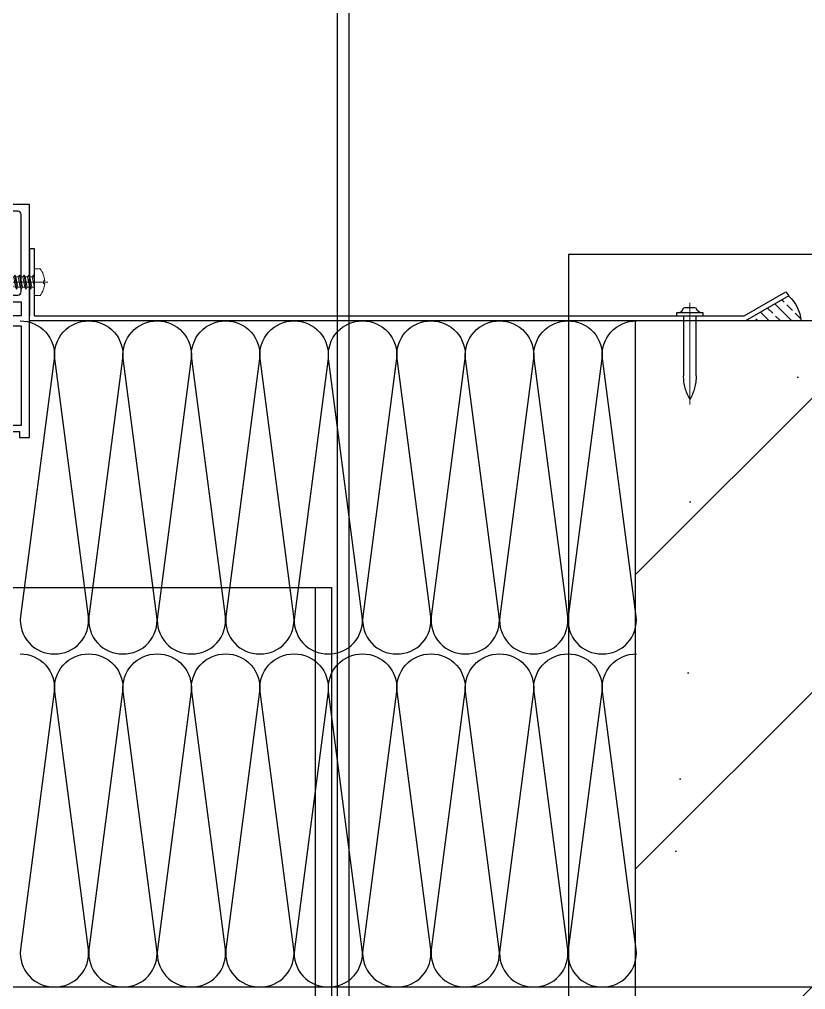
# Model space of a CAD drawing. Extents: x 6843040 to 15500510, y -6507076 to -4940511.
# Drawn here: x 7688093.2 to 7688329.3, y -6162984.7 to -6162693.3 of the extents above; entities that cross this region are included whole.
import ezdxf

# ---------------------------------------------------------------- set-up
doc = ezdxf.new("R2010")
doc.units = 0
doc.header["$LTSCALE"] = 1000
doc.header["$MEASUREMENT"] = 0
for name, pattern in [('CENTER', [50.800000000000004, 31.75, -6.35, 6.35, -6.35]), ('CONTINOUS', [0]), ('DOTE', [2.4200000000000004, 2, -0.2, 0.02, -0.2]), ('HIDDEN', [0.375, 0.25, -0.125])]:
    doc.linetypes.add(name, pattern=pattern)
for name, color, linetype, lineweight in [('002CEN', 1, 'CENTER', 13), ('003DOT', 253, 'HIDDEN', 13), ('009CON', 6, 'CONTINOUS', 15)]:
    doc.layers.add(name, color=color, linetype=linetype, lineweight=lineweight)
for name, color, linetype in [('DOTE', 8, 'DOTE'), ('E_LINE_1', 1, 'Continuous'), ('GC', 3, 'Continuous'), ('LT-dim 1', 3, 'Continuous'), ('LT-dim 10', 253, 'Continuous'), ('LT-dim 5', 3, 'Continuous'), ('LT-dim 50', 253, 'Continuous'), ('LT-dim 8', 253, 'Continuous'), ('LT-Fill-玻璃1', 14, 'Continuous'), ('LT-中线', 6, 'Continuous'), ('LT-铝板', 31, 'Continuous'), ('PUB_HATCH', 8, 'Continuous'), ('实体', 7, 'Continuous'), ('批荡层', 213, 'Continuous'), ('紧固件', 40, 'Continuous')]:
    doc.layers.add(name, color=color, linetype=linetype)

# ---------------------------------------------------------------- blocks, each defined once
blk = doc.blocks.new('LT-BLK-20240603163343', base_point=(-3102913.412890759, 295840.9490596681))
at = {"layer": 'GC', "color": 8, "linetype": 'HIDDEN', "ltscale": 50}
for p, q in [((-3102878.382199378, 295987.9445893046), (-3103047.382199377, 295987.9445893014)), ((-3103047.382199377, 295987.9445892986), (-3103047.382199377, 295660.9490596829)), ((-3103042.382199377, 295987.9445892986), (-3103042.382199377, 295660.9490596829))]:
    blk.add_line(p, q, dxfattribs=at)
blk = doc.blocks.new('*U255')
at = {"layer": '002CEN', "ltscale": 5}
blk.add_line((-4.054319021158257, 1.989519660128281e-13), (10.54217069582398, 1.989519660128281e-13), dxfattribs=at)
at = {"layer": '003DOT', "ltscale": 5}
for p, q in [((-3.552713678800501e-14, 4.000000000000197), (-6.394884621840902e-14, 1.750000000000199)), ((-6.394884621840902e-14, 1.750000000000199), (-1.20792265079217e-13, -2.309999999999803)), ((-1.20792265079217e-13, 1.689951005760705), (0.6198573119681257, -1.549999999999798)), ((-3.552713678800501e-14, 4.405364961712621e-13), (0.2965411612219029, -2.109999999999815)), ((0.1999999999999247, 1.550000000000196), (0.7801426880317806, 1.550000000000182)), ((0.7801426880317806, 1.550000000000182), (1.103458838777946, 2.110000000000113)), ((0.7801426880317806, 1.550000000000182), (1.373225010475686, -1.549999999999798)), ((1.103458838778003, 2.110000000000198), (1.696541161221909, -2.109999999999815)), ((1.103458838777946, 2.110000000000113), (1.426774989524084, 1.550000000000196)), ((1.426774989524084, 1.550000000000182), (2.019857311968131, -1.549999999999798)), ((1.426774989524084, 1.550000000000196), (2.180142688031815, 1.550000000000196)), ((2.180142688031815, 1.550000000000196), (2.503458838777952, 2.110000000000113)), ((2.180142688031786, 1.550000000000182), (2.773225010475691, -1.549999999999798)), ((2.503458838778009, 2.110000000000198), (3.096541161221914, -2.109999999999815)), ((2.503458838777952, 2.110000000000113), (2.82677498952409, 1.550000000000182)), ((2.82677498952409, 1.550000000000182), (3.419857311968137, -1.549999999999798)), ((2.82677498952409, 1.550000000000182), (3.58014268803182, 1.550000000000196)), ((3.58014268803182, 1.550000000000196), (3.903458838777958, 2.110000000000113)), ((3.580142688031792, 1.550000000000182), (4.173225010475697, -1.549999999999798)), ((3.903458838778015, 2.110000000000198), (4.49654116122192, -2.109999999999815)), ((3.903458838777958, 2.110000000000113), (4.226774989524095, 1.550000000000182)), ((4.226774989524095, 1.550000000000182), (4.819857311968143, -1.549999999999798)), ((4.226774989524095, 1.550000000000182), (4.980142688031826, 1.550000000000196)), ((4.980142688031826, 1.550000000000196), (5.303458838777964, 2.110000000000113)), ((4.980142688031798, 1.550000000000182), (5.573225010475703, -1.549999999999798)), ((5.30345883877802, 2.110000000000198), (5.896541161221926, -2.109999999999815)), ((5.303458838777964, 2.110000000000113), (5.626774989524101, 1.550000000000182)), ((5.626774989524101, 1.550000000000182), (6.219857311968152, -1.549999999999798)), ((5.626774989524101, 1.550000000000182), (5.75796897832128, 1.550000000000196)), ((5.75796897832128, 1.550000000000196), (6.472600264496744, 1.253990029170197)), ((6.472600264496744, 1.253990029170197), (6.75501637345911, 1.743149078768994)), ((6.472600264496688, 1.253990029170225), (6.935613691095593, -1.062203588311888)), ((6.75501637345911, 1.743149078768994), (7.218029800058016, -1.551362637910714)), ((6.75501637345911, 1.743149078768994), (7.214966670336278, 0.946491795621327)), ((7.214966670336278, 0.946491795621327), (7.677980096935354, -0.7547053547629332)), ((7.214966670336278, 0.946491795621327), (7.959137419201934, 0.6382461787198395)), ((7.959137419201934, 0.6382461787198395), (8.241553528164356, 1.127405228318665)), ((7.959137419201905, 0.6382461787198537), (8.258597611268666, -0.5142057057746854)), ((8.241553528164356, 1.127405228318665), (8.541013720231117, -1.003364755373511)), ((8.241553528164356, 1.127405228318665), (8.701503825041524, 0.3307479451709128)), ((8.701503825041524, 0.3307479451709412), (9.000964017108512, -0.2067074722256024)), ((8.701503825041524, 0.3307479451709128), (9.499999999999943, 1.4210854715202e-13)), ((9.499999999999943, 1.4210854715202e-13), (9.000964017108512, -0.2067074722256024)), ((-1.20792265079217e-13, -2.309999999999803), (-1.20792265079217e-13, -3.999999999999801)), ((0.2965411612218745, -2.1099999999998), (0.1999999999998678, -2.1099999999998)), ((0.6198573119681257, -1.549999999999798), (0.2965411612218745, -2.1099999999998)), ((1.373225010475686, -1.549999999999798), (0.6198573119681257, -1.549999999999798)), ((1.696541161221909, -2.109999999999786), (1.373225010475686, -1.549999999999798)), ((2.019857311968131, -1.549999999999798), (1.696541161221909, -2.109999999999786)), ((2.77322501047572, -1.549999999999812), (2.019857311968131, -1.549999999999798)), ((3.096541161221914, -2.109999999999786), (2.77322501047572, -1.549999999999812)), ((3.419857311968137, -1.549999999999798), (3.096541161221914, -2.109999999999786)), ((4.173225010475726, -1.549999999999798), (3.419857311968137, -1.549999999999798)), ((4.49654116122192, -2.109999999999786), (4.173225010475726, -1.549999999999798)), ((4.819857311968143, -1.549999999999798), (4.49654116122192, -2.109999999999786)), ((5.573225010475731, -1.549999999999812), (4.819857311968143, -1.549999999999798)), ((5.896541161221926, -2.109999999999786), (5.573225010475731, -1.549999999999812)), ((6.219857311968152, -1.549999999999798), (5.896541161221926, -2.109999999999786)), ((6.935613691095593, -1.062203588311903), (6.185942131896716, -1.372727715457444)), ((6.185942131896716, -1.372727715457444), (6.219857311968152, -1.549999999999798)), ((7.218029800058016, -1.551362637910714), (6.935613691095593, -1.062203588311903)), ((7.677980096935382, -0.754705354762848), (7.218029800058016, -1.551362637910714)), ((8.258597611268666, -0.5142057057746854), (7.677980096935382, -0.754705354762848)), ((8.541013720231117, -1.003364755373511), (8.258597611268666, -0.5142057057746854)), ((9.000964017108512, -0.2067074722256024), (8.541013720231117, -1.003364755373511))]:
    blk.add_line(p, q, dxfattribs=at)
for centre, start, end in [((0.1999999999999318, 1.750000000000192), 179.999999999998, 269.999999999998), ((0.1999999999998749, -2.309999999999796), 90.00000000000203, 180.000000000002)]:
    blk.add_arc(centre, 0.1999999999999957, start, end, dxfattribs=at)
at = {"layer": '009CON'}
for p, q in [((-1.723475382979849, 4.000000000000197), (-3.552713678800501e-14, 4.000000000000197)), ((-2.700000000000053, 0.4000000000002188), (-3.087680633323494, 0.4000000000002188)), ((-2.700000000000053, -0.3999999999998067), (-2.700000000000053, 0.4000000000002188)), ((-3.087680633323494, -0.3999999999998067), (-2.700000000000053, -0.3999999999998067)), ((-1.20792265079217e-13, -3.999999999999801), (-1.723475382979849, -3.999999999999801))]:
    blk.add_line(p, q, dxfattribs=at)
for centre, radius, start, end in [((3.399999999999938, 1.882938249764265e-13), 6.499999999999996, 142.0201275551479, 176.4718766587116), ((3.399999999999942, 2.060573933704291e-13), 6.499999999999999, 183.5281233412879, 217.9798724448521)]:
    blk.add_arc(centre, radius, start, end, dxfattribs=at)
blk = doc.blocks.new('LT-BLK-20230218091845', base_point=(395239.0870920994, 252820.6931667216))
at = {"layer": 'LT-Fill-玻璃1'}
h = blk.add_hatch(dxfattribs=at)
h.set_pattern_fill('ANSI33', color=8, scale=0.75, style=0)
h.set_pattern_definition([(45, (0, 0), (-3.367596045400933, 3.367596045400933), []), (45, (3.3675975, 0), (-3.367596045400933, 3.367596045400933), [2.38125, -1.190625])])
edge = h.paths.add_edge_path()
edge.add_line((395239.0870920995, 252820.6931667213), (395252.0774720158, 252813.1931673797))
edge.add_arc((395244.3931078882, 252821.7790310139), 11.52243491589128, 311.8286027163969, 333.210536880252)
edge.add_arc((395244.3931078868, 252821.7790310151), 11.5224349176311, 333.2105368778266, 354.5924710384851)
edge.add_line((395255.8642632413, 252820.6931667213), (395239.0870920995, 252820.6931667213))
at = {"layer": 'LT-dim 5'}
blk.add_arc((395244.3931078864, 252821.7790310152), 11.52243491803174, 311.8286027185239, 354.5924710385319, dxfattribs=at)
blk = doc.blocks.new('LT-BLK-20240528163730', base_point=(-326528.041295993, 67956.2288645505))
at = {"layer": 'LT-中线'}
for p, q in [((-326529.3292597717, 67957.08914607074), (-326536.8292591135, 67944.09876615429)), ((-326535.3292591935, 67943.66857168314), (-326528.041295993, 67956.2288645505)), ((-326528.041295993, 67956.2288645505), (-326529.3292597717, 67957.08914607074)), ((-326536.8292591936, 67944.0987660157), (-326536.8292591936, 67911.33901212143)), ((-326535.3292591936, 67911.33901212143), (-326535.3292591936, 67943.66857168308))]:
    blk.add_line(p, q, dxfattribs=at)
at = {"layer": 'LT-Fill-玻璃1', "rotation": 90.00000000172149}
blk.add_blockref('LT-BLK-20230218091845', (-326536.8292591136, 67944.00837725072), dxfattribs=at)
blk = doc.blocks.new('sd425')
at = {"layer": '实体', "color": 1, "linetype": 'CENTER', "lineweight": 18}
blk.add_line((-0.04871903290131741, 3.919735350630617), (-0.04871903290131741, -26.61543915394304), dxfattribs=at)
at = {"layer": '紧固件', "color": 40}
blk.add_lwpolyline([(3.999196224301613, 0), (-3.999196224302068, 0), (-3.999196224302068, 0.9847774869713248), (3.999196224301613, 0.9847774869713248)], close=True, dxfattribs=at)
blk.add_lwpolyline([(-3.499196862180725, 0.9847774869713248, 0.3424338655934447), (-2.045032946706215, 2.106657444610164, -0.3502208192078309), (-1.560311641547742, 2.475888729230292), (1.566701022911275, 2.475888729230292, -0.3419987131197174), (2.050224319064, 2.100115896151237, 0.3485554434816476), (3.500794207520812, 0.9847774869713248)], format="xyb", dxfattribs=at)
at = {"layer": '紧固件', "color": 40, "linetype": 'HIDDEN', "ltscale": 2}
blk.add_lwpolyline([(1.86725199659395, 0), (1.86725199659395, -17.99662005964638, -0.1316415762669058), (-0.04392699687832646, -24.99357617320015, -0.1315314132238364), (-1.932731718799914, -17.99662005964615), (-1.932743155576645, 0)], format="xyb", dxfattribs=at)
blk = doc.blocks.new('LT-BLK-20240528163734', base_point=(-326528.041295993, 67956.2288645505))
at = {"rotation": 270}
blk.add_blockref('sd425', (-326535.3292591936, 67927.35857025624), dxfattribs=at)
at = {"layer": 'LT-dim 50'}
blk.add_blockref('LT-BLK-20240528163730', (-326528.041295993, 67956.2288645505), dxfattribs=at)
blk = doc.blocks.new('LT-BLK-20240910160700', base_point=(-5089123.43131763, -205701.589336378))
at = {"layer": 'LT-铝板'}
for points in [[(-5089076.93131763, -205700.089336378), (-5089076.93131763, -205695.839336378), (-5089120.93131763, -205695.839336378), (-5089120.93131763, -205700.089336378), (-5089116.93131763, -205700.089336378), (-5089116.93131763, -205703.089336378), (-5089120.93131763, -205703.089336378), (-5089120.93131763, -205732.9893363779), (-5089117.831317631, -205732.9893363782, -0.9999999999999999), (-5089117.831317631, -205734.789336378), (-5089120.43131763, -205734.789336378), (-5089120.43131763, -205736.589336378), (-5089123.43131763, -205736.589336378), (-5089123.43131763, -205666.589336378), (-5089063.43131763, -205666.589336378), (-5089063.43131763, -205669.839336378), (-5089064.63131763, -205669.839336378), (-5089064.63131763, -205668.789336378), (-5089067.63131763, -205668.789336378), (-5089067.63131763, -205674.3893363781), (-5089064.63131763, -205674.3893363781), (-5089064.63131763, -205673.339336378), (-5089063.43131763, -205673.339336378), (-5089063.43131763, -205687.089336378), (-5089063.43131763, -205687.089336378), (-5089063.43131763, -205690.089336378), (-5089063.43131763, -205690.089336378), (-5089063.43131763, -205692.339336378), (-5089063.93131763, -205692.339336378), (-5089063.93131763, -205695.339336378), (-5089063.43131763, -205695.339336378), (-5089063.43131763, -205698.339336378), (-5089066.43131763, -205698.339336378), (-5089066.43131763, -205696.339336378), (-5089073.43131763, -205696.339336378, 0.414213562373095), (-5089074.43131763, -205697.339336378), (-5089074.43131763, -205705.839336378, 0.414213562373095), (-5089073.43131763, -205706.839336378), (-5089066.43131763, -205706.839336378), (-5089066.43131763, -205704.839336378), (-5089063.43131763, -205704.839336378), (-5089063.43131763, -205707.839336378), (-5089063.93131763, -205707.839336378), (-5089063.93131763, -205710.839336378), (-5089063.43131763, -205710.839336378), (-5089063.43131763, -205729.839336378), (-5089064.63131763, -205729.839336378), (-5089064.63131763, -205728.789336378), (-5089067.63131763, -205728.789336378), (-5089067.63131763, -205734.3893363781), (-5089064.63131763, -205734.3893363781), (-5089064.63131763, -205733.339336378), (-5089063.43131763, -205733.339336378), (-5089063.43131763, -205736.589336378), (-5089069.43131763, -205736.589336378), (-5089069.43131763, -205734.789336378), (-5089072.03131763, -205734.789336378, -0.9999999999999999), (-5089072.03131763, -205732.9893363782), (-5089069.43131763, -205732.9893363779), (-5089069.43131763, -205728.089336378, -0.4142135623730951), (-5089067.93131763, -205726.589336378), (-5089066.43131763, -205726.589336378), (-5089066.43131763, -205710.339336378, 0.414213562373095), (-5089067.43131763, -205709.339336378), (-5089075.93131763, -205709.339336378, -0.4142135623732948), (-5089076.93131763, -205708.339336378), (-5089076.93131763, -205703.089336378), (-5089080.93131763, -205703.089336378), (-5089080.93131763, -205700.089336378)], [(-5089120.93131763, -205692.839336378), (-5089120.93131763, -205669.589336378, -0.414213562373095), (-5089119.93131763, -205668.589336378), (-5089069.63131763, -205668.589336378), (-5089069.63131763, -205675.089336378, 0.4142135623757146), (-5089068.13131763, -205676.589336378), (-5089066.43131763, -205676.589336378), (-5089066.43131763, -205692.339336378, -0.4142135623739082), (-5089067.93131763, -205693.839336378), (-5089119.93131763, -205693.839336378, -0.4142135623728286)]]:
    blk.add_lwpolyline(points, format="xyb", close=True, dxfattribs=at)
blk = doc.blocks.new('LT-BLK-20240910180156', base_point=(-5314482.16671394, -280328.3343760425, -1.386131914957855e-08))
at = {"layer": 'GC', "color": 8, "linetype": 'HIDDEN', "ltscale": 20}
blk.add_line((-5314421.916507782, -281849.0336838491), (-5314421.916507783, -279857.6363848509), dxfattribs=at)
at = {"layer": 'LT-dim 1', "extrusion": (0, 1.224646799147353e-16, -1)}
for points in [[(5314517.166714822, -280003.3346937987, 0.451718), (5314506.970830329, -280014.5946537987), (5314517.084808333, -280092.0746937987, -0.451718), (5314506.888936996, -280103.3346937987, -0.451718), (5314496.693052502, -280092.0746937987), (5314506.807043661, -280014.5946537987, 0.451718), (5314496.611159168, -280003.3346937987, 0.451718), (5314486.415274675, -280014.5946537987), (5314496.529252679, -280092.0746937987, -0.451718), (5314486.333381342, -280103.3346937987, -0.451718), (5314476.137496849, -280092.0746937987), (5314486.251488008, -280014.5946537987, 0.451718), (5314476.055603514, -280003.3346937987, 0.451718), (5314465.859719022, -280014.5946537987), (5314475.973697025, -280092.0746937987, -0.451718), (5314465.777825688, -280103.3346937987, -0.451718), (5314455.581941195, -280092.0746937987), (5314465.695932355, -280014.5946537987, 0.451718), (5314455.500047862, -280003.3346937987, 0.451718), (5314445.304163368, -280014.5946537987), (5314455.418141372, -280092.0746937987, -0.451718), (5314445.222270034, -280103.3346937987, -0.451718), (5314435.026385541, -280092.0746937987), (5314445.140376701, -280014.5946537987, 0.451718), (5314434.944492208, -280003.3346937987, 0.451718), (5314424.748607715, -280014.5946537987), (5314434.862585719, -280092.0746937987, -0.451718), (5314424.666714381, -280103.3346937987, -0.451718), (5314414.470829888, -280092.0746937987), (5314424.584821047, -280014.5946537987, 0.451718), (5314414.388936554, -280003.3346937987, 0.451718), (5314404.193052061, -280014.5946537987), (5314414.307030065, -280092.0746937987, -0.451718), (5314404.111158728, -280103.3346937987, -0.451718), (5314393.915274234, -280092.0746937987), (5314404.029265394, -280014.5946537987, 0.451718), (5314393.8333809, -280003.3346937987, 0.451718), (5314383.637496407, -280014.5946537987), (5314393.751474411, -280092.0746937987, -0.451718), (5314383.555603074, -280103.3346937987, -0.451718), (5314373.359718581, -280092.0746937987), (5314383.47370974, -280014.5946537987, 0.451718), (5314373.277825247, -280003.3346937987, 0.451718), (5314363.081940754, -280014.5946537987), (5314373.195918757, -280092.0746937987, -0.451718), (5314363.00004742, -280103.3346937987, -0.451718), (5314352.804162927, -280092.0746937987), (5314362.918154087, -280014.5946537987, 0.451718), (5314352.722269594, -280003.3346937987, 0.451718), (5314342.526385101, -280014.5946537987), (5314352.640363105, -280092.0746937987, -0.451718), (5314342.444491766, -280103.3346937987, -0.451718), (5314332.248607274, -280092.0746937987), (5314342.362598433, -280014.5946537987, 0.451718), (5314332.16671394, -280003.3346937987)], [(5314517.166714822, -280103.3346937987, 0.451718), (5314506.970830329, -280114.5946537987), (5314517.084808333, -280192.0746937987, -0.451718), (5314506.888936996, -280203.3346937987, -0.451718), (5314496.693052502, -280192.0746937987), (5314506.807043661, -280114.5946537987, 0.451718), (5314496.611159168, -280103.3346937987, 0.451718), (5314486.415274675, -280114.5946537987), (5314496.529252679, -280192.0746937987, -0.451718), (5314486.333381342, -280203.3346937987, -0.451718), (5314476.137496849, -280192.0746937987), (5314486.251488008, -280114.5946537987, 0.451718), (5314476.055603514, -280103.3346937987, 0.451718), (5314465.859719022, -280114.5946537987), (5314475.973697025, -280192.0746937987, -0.451718), (5314465.777825688, -280203.3346937987, -0.451718), (5314455.581941195, -280192.0746937987), (5314465.695932355, -280114.5946537987, 0.451718), (5314455.500047862, -280103.3346937987, 0.451718), (5314445.304163368, -280114.5946537987), (5314455.418141372, -280192.0746937987, -0.451718), (5314445.222270034, -280203.3346937987, -0.451718), (5314435.026385541, -280192.0746937987), (5314445.140376701, -280114.5946537987, 0.451718), (5314434.944492208, -280103.3346937987, 0.451718), (5314424.748607715, -280114.5946537987), (5314434.862585719, -280192.0746937987, -0.451718), (5314424.666714381, -280203.3346937987, -0.451718), (5314414.470829888, -280192.0746937987), (5314424.584821047, -280114.5946537987, 0.451718), (5314414.388936554, -280103.3346937987, 0.451718), (5314404.193052061, -280114.5946537987), (5314414.307030065, -280192.0746937987, -0.451718), (5314404.111158728, -280203.3346937987, -0.451718), (5314393.915274234, -280192.0746937987), (5314404.029265394, -280114.5946537987, 0.451718), (5314393.8333809, -280103.3346937987, 0.451718), (5314383.637496407, -280114.5946537987), (5314393.751474411, -280192.0746937987, -0.451718), (5314383.555603074, -280203.3346937987, -0.451718), (5314373.359718581, -280192.0746937987), (5314383.47370974, -280114.5946537987, 0.451718), (5314373.277825247, -280103.3346937987, 0.451718), (5314363.081940754, -280114.5946537987), (5314373.195918757, -280192.0746937987, -0.451718), (5314363.00004742, -280203.3346937987, -0.451718), (5314352.804162927, -280192.0746937987), (5314362.918154087, -280114.5946537987, 0.451718), (5314352.722269594, -280103.3346937987, 0.451718), (5314342.526385101, -280114.5946537987), (5314352.640363105, -280192.0746937987, -0.451718), (5314342.444491766, -280203.3346937987, -0.451718), (5314332.248607274, -280192.0746937987), (5314342.362598433, -280114.5946537987, 0.451718), (5314332.16671394, -280103.3346937987)]]:
    blk.add_lwpolyline(points, format="xyb", dxfattribs=at)
at = {"layer": 'LT-中线'}
blk.add_line((-5314527.136973075, -280203.3343760177), (-5314332.16671394, -280203.3343760177), dxfattribs=at)
for points in [[(-5314512.91731522, -280001.8343760166), (-5314512.91731522, -279981.7078609942), (-5314514.41731522, -279981.7078609942), (-5314514.41731522, -280001.8343760166)], [(-5314332.16671394, -280003.3343759979), (-5314514.41731522, -280003.334376024), (-5314514.41731522, -280001.8343760163)], [(-5314512.917315219, -280001.8343760167), (-5314332.16671394, -280001.8343760582)]]:
    blk.add_lwpolyline(points, dxfattribs=at)
at = {"layer": 'LT-铝板'}
blk.add_line((-5314418.416507781, -281849.0336838489), (-5314418.416507782, -279857.6363848507), dxfattribs=at)
at = {"rotation": 180}
blk.add_blockref('*U255', (-5314512.91731522, -279991.6800988686), dxfattribs=at)
at = {"layer": 'LT-dim 10', "xscale": -1}
blk.add_blockref('LT-BLK-20240603163343', (-5314557.636004927, -280230.3299056761), dxfattribs=at)
at = {"layer": 'LT-dim 50', "xscale": -1, "rotation": 270}
blk.add_blockref('LT-BLK-20240528163734', (-5314287.276861511, -279994.5464128419), dxfattribs=at)
at = {"layer": 'LT-dim 8', "ltscale": 1000, "xscale": -1}
blk.add_blockref('LT-BLK-20240910160700', (-5314514.41731522, -280003.3346937975), dxfattribs=at)

msp = doc.modelspace()

# ---------------------------------------------------------------- hatches: boundary and pattern name
at = {"layer": 'PUB_HATCH'}
h = msp.add_hatch(dxfattribs=at)
h.set_pattern_fill('钢筋混凝土', color=256, scale=25, style=0)
h.set_pattern_definition([(45, (40150.4251687685, 8000.000000001863), (-44.19417382415921, 44.19417382415922), []), (49.99999999999999, (40150.4251687685, 8000.000000001863), (179.3150456501884, -15.68803374564878), [18.75, -206.25]), (355, (40150.4251687685, 8000.000000001863), (-34.68783340325, 188.048033425003), [15, -165]), (100.4514, (40165.3680887688, 7998.692665002309), (144.6273454285054, 172.3598855152384), [15.9350475, -175.285528]), (46.18420000000002, (40150.4251687685, 8050.000000001863), (266.8102621564111, -41.37975358225452), [28.12499999999997, -309.3749999999995]), (96.6356, (40172.65935501829, 8046.551673252136), (233.6656763871758, 243.5294677251104), [23.902572, -262.92825]), (351.1842, (40150.4251687685, 8050.000000001863), (233.6654862834068, 243.5296502313311), [22.5, -247.5]), (21, (40175.4251687685, 8037.500000001863), (149.2267630296154, -100.6547226663347), [18.75, -206.25]), (326.0000000000001, (40175.4251687685, 8037.500000001863), (60.82883298039543, 181.2875112617133), [15, -165]), (71.4514, (40187.86072701868, 8029.112098501995), (210.0556571453725, 80.6326241774881), [15.9350475, -175.285528]), (37.50000000000001, (40150.4251687685, 8000.000000001863), (3.039963829322667, 83.22346345782788), [0, -163, 0, -167.5, 0, -165.625]), (7.499999999999999, (40150.4251687685, 8000.000000001863), (65.76738436053715, 98.60292797059006), [0, -95.5, 0, -159.25, 0, -63.125]), (327.5, (40094.6751687685, 8000.000000001863), (133.4556090431022, -5.638717933594939), [0, -62.5, 0, -195, 0, -258.75]), (317.5, (40069.6751687685, 8000.000000001863), (145.7965423355966, 25.02624558307943), [0, -81.25, 0, -129.5, 0, -183.75])])
h.paths.add_polyline_path([(7688278.119826993, -6162783.889315864), (7688278.119826993, -6164483.889315864), (7688578.119826993, -6164483.889315864), (7688578.119826993, -6163113.889315864), (7688862.104371993, -6163113.889315864), (7688862.104371993, -6162983.889315864), (7688478.119826993, -6162983.889315864), (7688478.119826993, -6162783.889315864)])

# ---------------------------------------------------------------- linework, layer by layer
at = {"layer": 'DOTE', "linetype": 'DOTE', "ltscale": 0.25}
msp.add_lwpolyline([(7686778.119826993, -6162983.889315872), (7688862.104371993, -6162983.889315872)], dxfattribs=at)
at = {"layer": 'E_LINE_1'}
msp.add_lwpolyline([(7688278.119826993, -6162783.889315864), (7688278.119826993, -6164483.889315864), (7688578.119826993, -6164483.889315864), (7688578.119826993, -6163113.889315864), (7688862.104371993, -6163113.889315864), (7688862.104371993, -6162983.889315864), (7688478.119826993, -6162983.889315864), (7688478.119826993, -6162783.889315864), (7688278.119826993, -6162783.889315864)], dxfattribs=at)
at = {"layer": '批荡层'}
msp.add_lwpolyline([(7688862.104371993, -6162963.889315864), (7688498.119826993, -6162963.889315864), (7688498.119826993, -6162763.889315864), (7688258.119826993, -6162763.889315864), (7688258.119826993, -6164503.889315864), (7688598.119826993, -6164503.889315864), (7688598.119826993, -6163133.889315864), (7688862.104371993, -6163133.889315864)], dxfattribs=at)

# ---------------------------------------------------------------- block references
at = {"layer": 'LT-dim 1', "ltscale": 1000}
msp.add_blockref('LT-BLK-20240910180156', (7688128.479907144, -6163108.889315909, -1.386131914957855e-08), dxfattribs=at)

doc.saveas('drawing.dxf')
